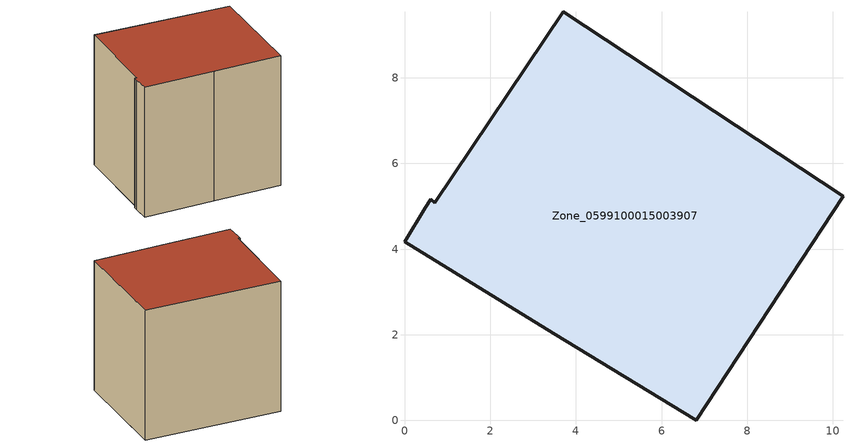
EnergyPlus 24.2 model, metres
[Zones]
Zone_0599100015003907
 floor ground (C_G): 0.62,5.16 0.7,5.08 3.7,9.55 10.23,5.23 6.81,0 3.48,2.03 0,4.18 0.49,4.96 z0.94
 wall outside (C_F): 0.49,4.96 0,4.18 3.48,2.03 6.81,0 10.23,5.23 3.7,9.55 0.7,5.08 0.62,5.16 0.49,4.96 z0.94:8.57
 roof outside (C_R): 0.7,5.08 0.62,5.16 0.49,4.96 0,4.18 3.48,2.03 6.81,0 10.23,5.23 3.7,9.55 z8.57
[BUILDING]
Pand.0599100015003907: North Axis=0; Terrain=City; Loads Convergence Tolerance Value=0.04; Temperature Convergence Tolerance Value=0.4; Solar Distribution=FullExterior; Maximum Number of Warmup Days=25; Minimum Number of Warmup Days=1
[Site:Location]
Rotterdam.The.Hague.AP_ZH_NLD Design_Conditions: Latitude=51.96; Longitude=4.45; Time Zone=1; Elevation=-4.5
[SITE:GROUNDTEMPERATURE:BUILDINGSURFACE]
18, 18, 18, 18, 18, 18, 18, 18, 18, 18, 18, 18
[MATERIAL] Thermal Absorptance=0.9; Solar Absorptance=0.7; Visible Absorptance=0.7
Name | Roughness | Thickness | Conductivity | Density | Specific Heat
G.TI.1965-1974 | MediumSmooth | 0.15 | 0.882353 | 540 | 1210
F.TI.1965-1974 | Rough | 0.3 | 0.697674 | 1920 | 840
R.TI.1965-1974 | MediumRough | 0.2 | 0.232558 | 1500 | 1000
[CONSTRUCTION]
C_G: G.TI.1965-1974
C_F: F.TI.1965-1974
C_R: R.TI.1965-1974
[ZONE]
Zone_0599100015003907: Type=1; Multiplier=1; Ceiling Height=Autocalculate; Volume=Autocalculate; Floor Area=autocalculate; Part of Total Floor Area=Yes
[ZONEINFILTRATION:DESIGNFLOWRATE]
Infil_Zone_0599100015003907: Zone or ZoneList or Space or SpaceList=Zone_0599100015003907; Schedule=AlwaysOn; Design Flow Rate Calculation Method=Flow/Area; Flow Rate per Floor Area=0.003; Constant Term Coefficient=1; Temperature Term Coefficient=0; Velocity Term Coefficient=0; Velocity Squared Term Coefficient=0
[HVACTEMPLATE:ZONE:IDEALLOADSAIRSYSTEM]
Zone_0599100015003907: Maximum Heating Supply Air Temperature=50; Minimum Cooling Supply Air Temperature=13; Maximum Heating Supply Air Humidity Ratio=0.0156; Minimum Cooling Supply Air Humidity Ratio=0.0077; Heating Limit=NoLimit; Cooling Limit=NoLimit; Dehumidification Control Type=ConstantSensibleHeatRatio; Cooling Sensible Heat Ratio=0.7; Dehumidification Setpoint=60; Humidification Control Type=None; Humidification Setpoint=30; Outdoor Air Method=None; Outdoor Air Flow Rate per Person=0.00944; Outdoor Air Flow Rate per Zone Floor Area=0; Outdoor Air Flow Rate per Zone=0; Demand Controlled Ventilation Type=None; Outdoor Air Economizer Type=NoEconomizer; Heat Recovery Type=None; Sensible Heat Recovery Effectiveness=0.7; Latent Heat Recovery Effectiveness=0.65
[ZONECONTROL:THERMOSTAT]
ThermostatControl_Zone_0599100015003907: Zone or ZoneList=Zone_0599100015003907; Control Type Schedule=DualSetpointControlType; Control 1=Thermostat_Zone_0599100015003907; Temperature Difference Between Cutout And Setpoint=0
[THERMOSTATSETPOINT:DUALSETPOINT]
Thermostat_Zone_0599100015003907: Heating Setpoint Temperature Schedule=HeatingSetpoint_Zone_0599100015003907; Cooling Setpoint Temperature Schedule=CoolingSetpoint_Zone_0599100015003907
[SCHEDULE:COMPACT]
HeatingSetpoint_Zone_0599100015003907: Through: 12/31, For: AllDays, Until: 24:00, 21
CoolingSetpoint_Zone_0599100015003907: Through: 12/31, For: AllDays, Until: 24:00, 24
DualSetpointControlType: Through: 12/31, For: AllDays, Until: 24:00, 4
AlwaysOn: Through: 12/31, For: AllDays, Until: 24:00, 1
